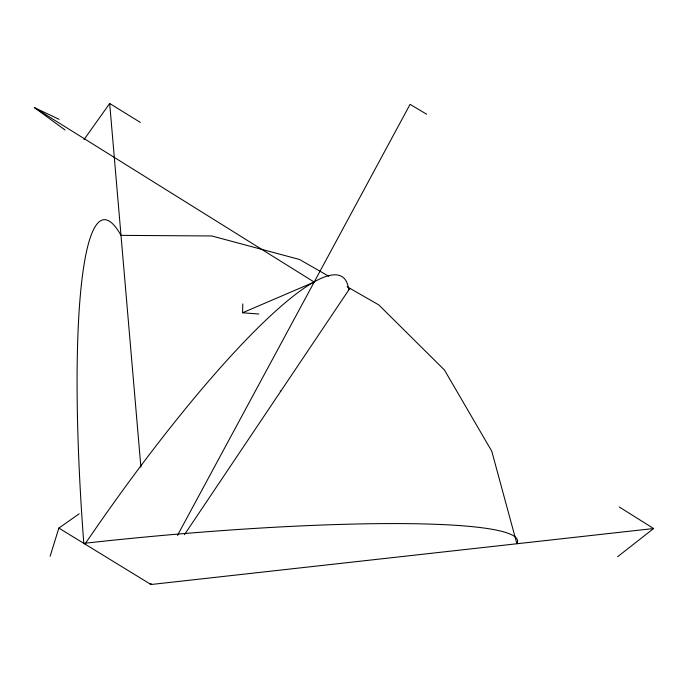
<?xml version="1.0" encoding="UTF-8"?>
<svg xmlns="http://www.w3.org/2000/svg" width="688" height="688" viewBox="0 0 688 688"><rect width="100%" height="100%" fill="white"/><g stroke="black" fill="none" stroke-linecap="round" stroke-linejoin="round"><path stroke-width="1.03" d="M258.817 314.029L242.554 312.773L242.804 303.907M50.129 556.248L58.867 528.083L79.154 513.798M177.504 535.367L410.065 104.352L426.637 114.208M184.461 534.662L349.874 288.332M84.013 139.587L109.676 103.484L140.369 122.421M617.609 556.738L653.6 528.53L619.26 506.97M242.554 312.773L314.175 282.071L34.4 107.595L59.134 119.325M653.6 528.53L150.982 584.516L58.867 528.083M328.795 276.258L299.469 259.462L211.749 235.967L121.002 235.373A378.589 52.133 84.4 0 0 83.807 543.365A376.835 39.5 -5.5 0 1 516.894 543.761L491.782 451.251L444.448 370.006L378.77 304.887L347.122 286.758M280.231 391.025L280.713 391.334M34.4 107.595L65.016 129.989M109.676 103.484L140.911 467.247M84.994 544.088A374.453 63.95 -56 0 1 348.704 290.078M150.913 583.725L149.967 583.828L150.982 584.516L150.913 583.725"/></g></svg>
